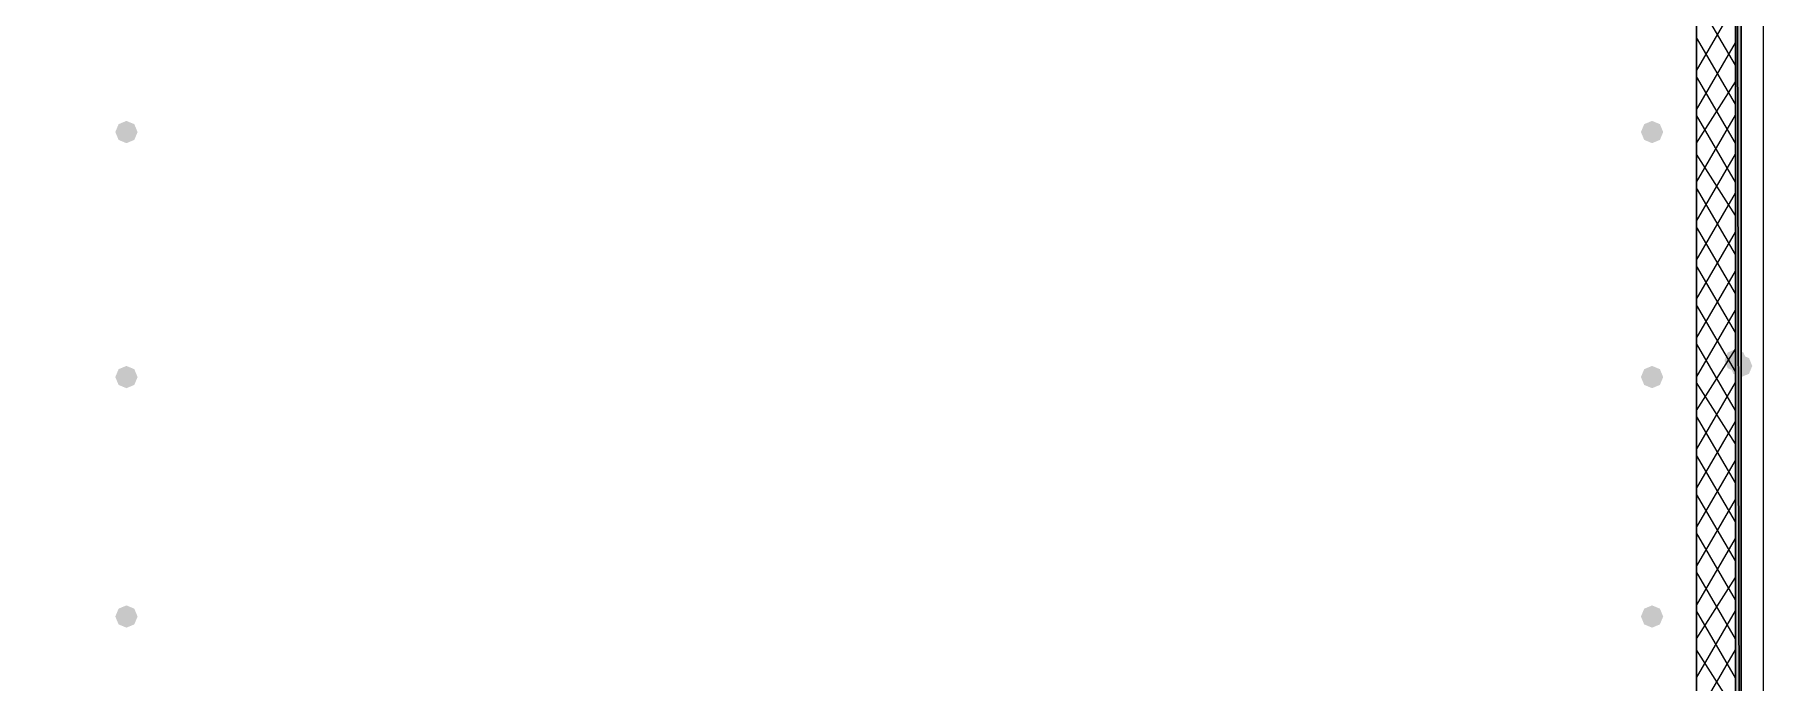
# Model space of a CAD drawing. Header units: millimetres. Extents: x 0 to 420, y 0 to 297.
# Drawn here: x 376.62 to 389.76, y 111.85 to 116.78 of the extents above; entities that cross this region are included whole.
import ezdxf

# ---------------------------------------------------------------- set-up
doc = ezdxf.new("R2010")
doc.units = ezdxf.units.MM
doc.layers.get('0').update_dxf_attribs({"linetype": 'CONTINUOUS'})

msp = doc.modelspace()

# ---------------------------------------------------------------- hatches: boundary and pattern name
at = {"true_color": 0x000007}
h = msp.add_hatch(color=0, dxfattribs=at)
h.paths.add_polyline_path([(389.593667, 123.274667), (389.551333, 123.274667), (389.593667, 105.240667)], flags=0)
h.paths.add_polyline_path([(389.551333, 123.274667), (389.593667, 105.240667), (389.551333, 105.240667)], flags=0)
for points in [[(377.401667, 116.035667), (377.376796, 115.975871), (377.317, 115.951), (377.257204, 115.975871), (377.232333, 116.035667), (377.257204, 116.095462), (377.317, 116.120333), (377.376796, 116.095463)], [(389.001, 116.035667), (388.976129, 115.975871), (388.916333, 115.951), (388.856537, 115.975871), (388.831667, 116.035667), (388.856537, 116.095462), (388.916333, 116.120333), (388.976129, 116.095463)], [(377.401667, 114.173), (377.376796, 114.113204), (377.317, 114.088333), (377.257204, 114.113204), (377.232333, 114.173), (377.257204, 114.232796), (377.317, 114.257667), (377.376796, 114.232796)], [(389.001, 114.173), (388.976129, 114.113204), (388.916333, 114.088333), (388.856537, 114.113204), (388.831667, 114.173), (388.856537, 114.232796), (388.916333, 114.257667), (388.976129, 114.232796)], [(377.401667, 112.352667), (377.376796, 112.292871), (377.317, 112.268), (377.257204, 112.292871), (377.232333, 112.352667), (377.257204, 112.412462), (377.317, 112.437333), (377.376796, 112.412463)], [(389.001, 112.352667), (388.976129, 112.292871), (388.916333, 112.268), (388.856537, 112.292871), (388.831667, 112.352667), (388.856537, 112.412462), (388.916333, 112.437333), (388.976129, 112.412463)]]:
    msp.add_hatch(color=0, dxfattribs=at).paths.add_polyline_path(points, flags=0)
at = {"true_color": 0x0000fe}
for points in [[(389.636, 114.3), (389.611129, 114.240204), (389.551333, 114.215333), (389.491537, 114.240204), (389.466667, 114.3), (389.491537, 114.359796), (389.551333, 114.384667), (389.611129, 114.359796)], [(389.678333, 114.257667), (389.653462, 114.197871), (389.593667, 114.173), (389.533871, 114.197871), (389.509, 114.257667), (389.533871, 114.317462), (389.593667, 114.342333), (389.653462, 114.317463)]]:
    msp.add_hatch(color=0, dxfattribs=at).paths.add_polyline_path(points, flags=0)

# ---------------------------------------------------------------- linework, layer by layer
at = {"color": 0, "true_color": 0x000007}
for points in [[(103.970667, 105.029), (389.763, 105.029), (389.763, 222.715667), (103.970667, 222.715667)], [(367.538, 140.038667), (360.045, 140.038667), (360.045, 105.537), (372.745, 105.537), (372.745, 111.633), (389.255, 111.633), (389.255, 122.936), (389.255, 140.038667)], [(389.593667, 123.274667), (389.551333, 123.274667), (389.593667, 105.240667)], [(389.551333, 123.274667), (389.593667, 105.240667), (389.551333, 105.240667)]]:
    msp.add_lwpolyline(points, close=True, dxfattribs=at)
for points in [[(389.551333, 105.537), (389.551333, 160.528)], [(389.255, 140.038667), (389.255, 111.633)], [(389.593667, 123.274667), (389.593667, 105.240667), (389.551333, 123.274667), (389.551333, 105.240667)], [(389.551333, 123.274667), (389.551333, 105.240667)], [(389.593667, 105.240667), (389.593667, 123.274667), (389.551333, 123.274667)], [(389.551333, 123.274667), (389.551333, 105.240667)], [(389.593667, 105.240667), (389.593667, 123.274667), (389.551333, 123.274667)], [(389.551333, 116.543667), (389.255, 117.051667)], [(389.255, 116.501333), (389.551333, 117.009333)], [(389.551333, 116.247333), (389.255, 116.755333)], [(389.255, 116.205), (389.551333, 116.713)], [(389.551333, 115.951), (389.255, 116.459)], [(389.255, 115.951), (389.551333, 116.416667)], [(389.255, 115.654667), (389.551333, 116.162667)], [(389.551333, 115.654667), (389.255, 116.162667)], [(389.255, 115.358333), (389.551333, 115.866333)], [(389.551333, 115.400667), (389.255, 115.866333)], [(389.551333, 115.104333), (389.255, 115.612333)], [(389.255, 115.062), (389.551333, 115.57)], [(389.551333, 114.808), (389.255, 115.316)], [(389.255, 114.765667), (389.551333, 115.273667)], [(389.551333, 114.511667), (389.255, 115.019667)], [(389.255, 114.469333), (389.551333, 114.977333)], [(389.551333, 114.215333), (389.255, 114.723333)], [(389.255, 114.173), (389.551333, 114.681)], [(389.551333, 113.919), (389.255, 114.427)], [(389.255, 113.919), (389.551333, 114.384667)], [(389.255, 113.622667), (389.551333, 114.130667)], [(389.551333, 113.665), (389.255, 114.130667)], [(389.551333, 113.368667), (389.255, 113.876667)], [(389.255, 113.326333), (389.551333, 113.834333)], [(389.551333, 113.072333), (389.255, 113.580333)], [(389.255, 113.03), (389.551333, 113.538)], [(389.551333, 112.776), (389.255, 113.284)], [(389.255, 112.733667), (389.551333, 113.241667)], [(389.551333, 112.479667), (389.255, 112.987667)], [(389.255, 112.437333), (389.551333, 112.945333)], [(389.551333, 112.183333), (389.255, 112.691333)], [(389.255, 112.183333), (389.551333, 112.649)], [(389.255, 111.887), (389.551333, 112.395)], [(389.551333, 111.887), (389.255, 112.395)], [(389.255, 111.590667), (389.551333, 112.098667)], [(389.551333, 111.633), (389.255, 112.098667)]]:
    msp.add_lwpolyline(points, dxfattribs=at)

doc.saveas('drawing.dxf')
